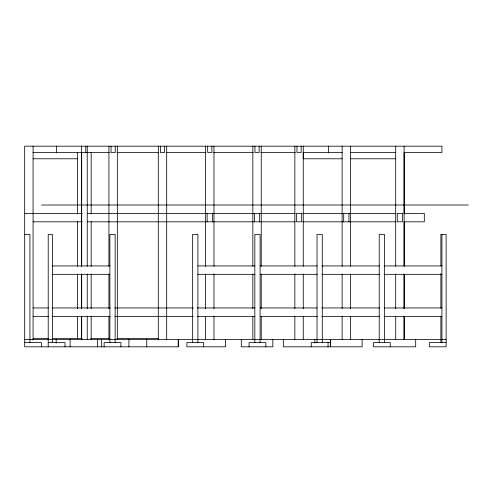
<?xml version="1.0" encoding="UTF-8"?>
<svg xmlns="http://www.w3.org/2000/svg" width="493" height="493" viewBox="0 0 493 493"><rect width="100%" height="100%" fill="white"/><g stroke="black" fill="none" stroke-linecap="round" stroke-linejoin="round"><path stroke-width="0.74" d="M33.08 152.479L109.477 152.479M117.007 152.479L158.703 152.479M166.289 152.479L205.908 152.479M213.598 152.479L253.322 152.479M260.84 152.479L295.424 152.479M303.109 152.479L342.21 152.479M350.615 152.479L395.706 152.479M404.254 152.479L441.925 152.479L441.925 146.181L24.675 146.181L24.675 346.819L178.281 346.819L178.281 339.467L178.256 346.819M33.08 158.783L77.407 158.783M342.21 158.783L303.232 158.783L303.232 152.479M350.615 158.783L395.706 158.783M41.517 205.008L468.35 205.008M24.675 213.407L82.356 213.407M87.243 213.407L295.116 213.407M302.776 213.407L395.854 213.407M404.285 213.407L424.307 213.407L424.307 221.813L404.285 221.813M33.08 221.813L82.356 221.813M87.243 221.813L295.116 221.813M302.776 221.813L395.854 221.813M24.675 234.421L29.925 234.421L29.925 342.617M52.418 265.937L109.884 265.937M197.903 265.937L254.869 265.937M260.255 265.937L317.221 265.937M321.837 265.937L379.573 265.937M384.195 265.937L441.925 265.937M52.418 274.336L109.884 274.336M197.903 274.336L254.869 274.336M260.255 274.336L317.221 274.336M321.837 274.336L379.573 274.336M384.195 274.336L441.925 274.336M33.08 307.952L48.474 307.952M52.036 307.952L110.309 307.952M114.924 307.952L193.355 307.952M197.077 307.952L254.875 307.952M260.255 307.952L317.221 307.952M321.837 307.952L379.659 307.952M384.195 307.952L441.925 307.952M33.08 316.358L48.474 316.358M52.036 316.358L110.309 316.358M114.924 316.358L193.355 316.358M197.077 316.358L254.875 316.358M260.255 316.358L317.338 316.358M321.837 316.358L379.659 316.358M384.195 316.358L441.925 316.358M33.08 338.42L48.443 338.42M52.036 338.42L82.245 338.42M90.694 338.42L109.132 338.42M116.81 338.42L158.296 338.42M24.65 339.467L446.128 339.467M24.675 342.617L41.48 342.617L41.48 346.819M48.215 342.617L65.027 342.617L65.027 346.819M330.778 342.617L311.249 342.617L311.249 346.819M446.128 342.617L429.323 342.617L429.323 346.819L446.128 346.819L446.128 234.421L440.878 234.421L440.878 265.881M441.925 234.421L441.925 342.617M440.878 273.553L440.878 308.088M440.878 316.531L440.878 342.617M415.691 339.467L415.691 346.819L373.435 346.819L373.435 342.617L390.24 342.617L390.24 346.819M404.137 152.337L404.137 213.944M404.137 221.647L404.137 266.312L404.106 146.181M395.706 146.181L395.706 266.312M395.706 274.009L395.706 308.667M395.731 316.364L395.706 339.467M384.466 342.617L384.466 234.421L379.216 234.421L379.216 342.617M362.115 339.467L362.115 346.819L283.302 346.819L283.333 339.467M350.535 146.181L350.535 266.312M350.535 274.009L350.535 308.667M350.535 316.364L350.535 339.467M348.958 213.407L348.958 221.813M343.707 213.407L343.707 221.813M342.13 146.181L342.13 266.312M342.13 274.009L342.13 308.667M342.13 316.364L342.13 339.467M330.6 339.467L330.6 346.819M330.575 339.467L330.575 346.819M328.474 146.181L328.474 152.479M328.055 342.617L328.055 346.819M322.28 342.617L322.28 234.421L317.024 234.421L317.024 342.617M314.817 339.467L314.817 343.146M303.263 146.181L303.263 266.312M303.263 274.009L303.263 308.723M303.263 316.364L303.263 339.467M301.161 146.181L301.161 152.479L296.959 152.479L296.959 146.181M294.857 146.181L294.857 266.312M294.857 274.009L294.857 308.723M294.857 316.364L294.857 339.467M272.826 339.467L272.826 346.819L241.287 346.819L241.287 339.467M265.869 346.819L265.869 342.617L249.057 342.617L249.057 346.819M261.241 146.181L261.241 266.312M261.241 274.009L261.241 308.667M261.241 316.364L261.241 339.467M260.088 342.617L260.088 234.421L254.838 234.421L254.838 342.617M259.669 213.407L259.669 221.813M259.139 146.181L259.139 152.479L254.943 152.479L254.943 146.181M254.413 213.407L254.413 221.813M252.841 146.181L252.841 266.312M252.841 274.009L252.841 308.667M252.841 316.364L252.841 339.467M225.554 339.467L225.554 346.819L186.872 346.819L186.872 342.617L203.683 342.617L203.683 346.819M213.968 146.181L213.968 266.312M213.968 274.009L213.968 308.667M213.968 316.364L213.968 339.467M212.397 213.407L212.397 221.813M211.873 146.181L211.873 152.479L207.67 152.479L207.67 146.181M207.14 213.407L207.14 221.813M205.569 146.181L205.569 266.312M205.569 274.009L205.569 308.667M205.569 316.364L205.569 339.467M197.903 342.617L197.903 234.421L192.652 234.421L192.652 342.617M166.702 146.181L166.702 339.467M164.6 146.181L164.6 152.479L160.398 152.479L160.398 146.181M158.296 146.181L158.296 339.948M146.766 339.467L146.766 346.819M128.907 339.467L128.907 346.819M120.914 346.819L120.914 342.617L104.103 342.617L104.103 346.819M117.328 146.181L117.328 339.467M115.226 146.181L115.226 152.479L111.024 152.479L111.024 146.181M115.134 342.617L115.134 234.421L109.884 234.421L109.884 342.617M108.922 146.181L108.922 266.312M108.922 274.009L108.922 308.667M108.922 316.364L108.922 339.467M101.595 339.467L101.595 346.819M97.392 339.467L97.392 346.819M91.174 152.337L91.174 213.944M91.174 221.647L91.174 266.312M91.174 274.009L91.174 308.667M91.174 316.364L91.174 339.467M87.243 146.181L87.243 266.312M87.243 274.009L87.243 308.667M87.243 316.364L87.243 339.467M85.813 146.181L85.813 152.479M81.672 152.337L81.672 266.312M81.672 274.009L81.672 308.667M81.672 316.364L81.672 339.467M81.61 146.181L81.61 266.312M81.61 274.009L81.61 308.667M81.61 316.364L81.61 339.948M77.407 152.337L77.407 213.944M77.407 221.647L77.407 266.312M77.407 274.009L77.407 308.667M77.407 316.364L77.407 338.697M70.08 339.467L70.08 346.819M56.399 146.181L56.399 152.479M56.196 339.467L56.196 343.146M52.418 342.617L52.418 234.421L48.215 234.421L48.215 346.819M33.08 146.181L33.08 339.948M301.685 213.407L296.435 213.407L296.435 221.813L301.685 221.813L301.685 213.407M402.534 213.407L397.278 213.407L397.278 221.813L402.534 221.813L402.534 213.407M404.137 308.667L404.137 274.009L404.106 308.667M404.137 339.467L404.137 316.364L404.106 339.467"/></g></svg>
